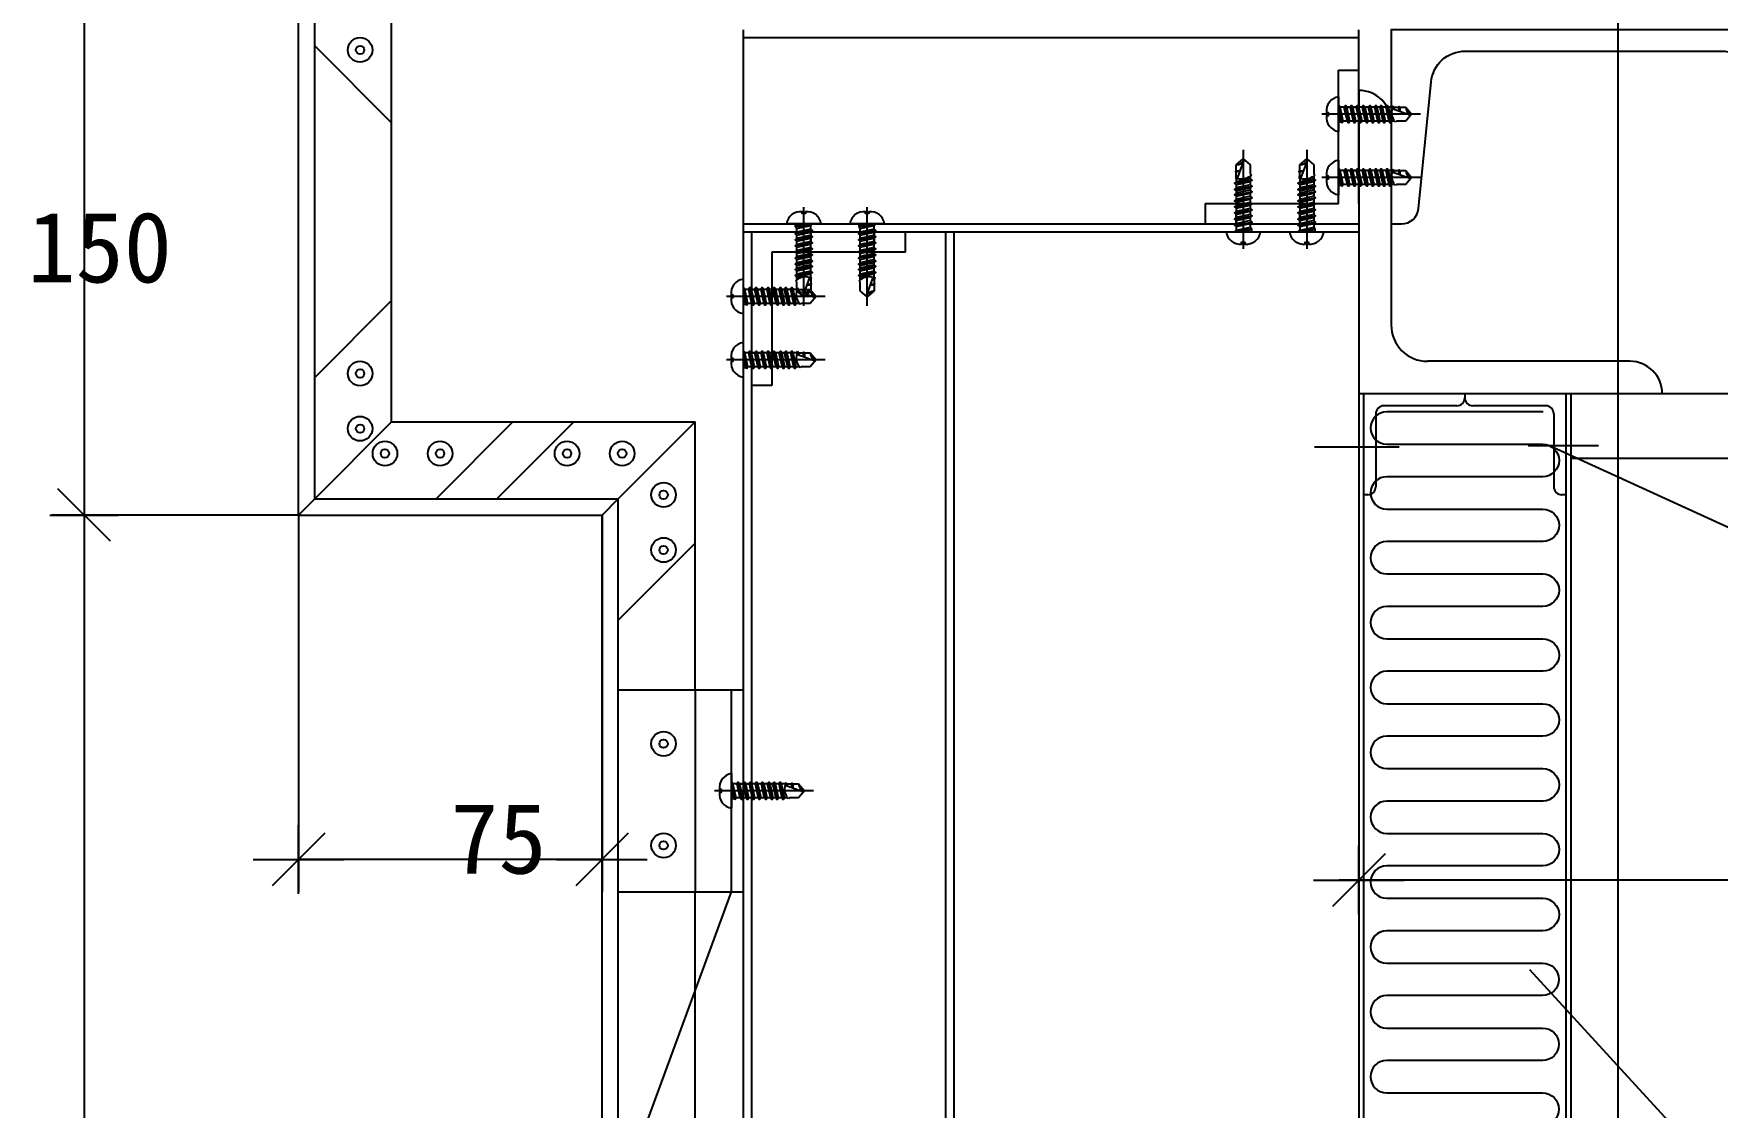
# Model space of a CAD drawing. Header units: metres. Extents: x 851 to 2535, y 436 to 2383.
# Drawn here: x 988.2 to 1404.3, y 1438.4 to 1703.8 of the extents above; entities that cross this region are included whole.
import ezdxf

# ---------------------------------------------------------------- set-up
doc = ezdxf.new("R2010")
doc.units = ezdxf.units.M
for name, color, linetype in [('BZX', 1, 'Continuous'), ('CSX', 3, 'Continuous'), ('DHX', 4, 'Continuous'), ('LINE', 7, 'Continuous'), ('SCREW', 6, 'Continuous'), ('XSX', 6, 'Continuous'), ('XX', 5, 'Continuous'), ('图层4', 4, 'Continuous')]:
    doc.layers.add(name, color=color, linetype=linetype)

# ---------------------------------------------------------------- blocks, each defined once
blk = doc.blocks.new('_ArchTick')
for p, q in [((0, 0.65), (0, -0.65)), ((0.86, 0), (-0.86, 0))]:
    blk.add_line(p, q)
at = {"color": 0, "linetype": 'ByBlock'}
blk.add_lwpolyline([(-0.5, -0.5), (0.5, 0.5)], dxfattribs=at)

msp = doc.modelspace()

# ---------------------------------------------------------------- linework, layer by layer
at = {"layer": 'BZX'}
for p, q in [((1000.66, 1748.49), (1000.66, 1600.82)), ((1057.67, 1588.82), (1076.67, 1607.82)), ((1132.67, 1588.82), (1151.67, 1607.82)), ((1000.66, 1602.81), (1000.66, 1300.82)), ((1325.67, 1601.6), (1304.75, 1601.6)), ((1315.71, 1598.79), (1315.71, 1486.56)), ((1357.56, 1602.02), (1374.96, 1602.02)), ((1653.36, 1468.66), (1362.7, 1602.02)), ((1053.64, 1584.82), (992.66, 1584.82)), ((1053.64, 1584.82), (992.66, 1584.82)), ((1053.67, 1584.79), (1053.67, 1491.64)), ((1128.67, 1584.79), (1128.67, 1491.64)), ((1132.67, 1541.62), (1163.67, 1541.62)), ((1128.67, 1499.64), (1053.67, 1499.64)), ((1600.9, 1494.56), (1310.87, 1494.56)), ((1014.84, 1094.47), (1160.67, 1491.62)), ((1132.67, 1491.62), (1163.67, 1491.62)), ((1397.75, 1429), (1357.94, 1472.38))]:
    msp.add_line(p, q, dxfattribs=at)
for centre in [(1068.88, 1699.82), (1068.88, 1619.81), (1068.88, 1606.17), (1075.03, 1600.02), (1088.66, 1600.02), (1120.03, 1600.02), (1133.66, 1600.02), (1143.88, 1589.81), (1143.88, 1576.17), (1143.88, 1528.26), (1143.88, 1503.13)]:
    msp.add_circle(centre, 3.04, dxfattribs=at)
at = {"layer": 'CSX'}
for p, q in [((1053.67, 1584.82), (1053.67, 1734.82)), ((1057.67, 1588.82), (1057.67, 1730.82)), ((1076.67, 1607.82), (1076.67, 1711.82)), ((1163.67, 1179.82), (1163.67, 1704.82)), ((1315.71, 1702.82), (1163.67, 1702.82)), ((1315.71, 1661.82), (1315.71, 1704.82)), ((1057.67, 1700.82), (1076.67, 1681.82)), ((1310.71, 1661.82), (1310.71, 1694.82)), ((1310.71, 1694.82), (1315.71, 1694.82)), ((1315.71, 1689.82), (1315.71, 1614.82)), ((1323.71, 1681.82), (1323.71, 1631.82)), ((1277.71, 1661.82), (1310.71, 1661.82)), ((1277.71, 1661.82), (1277.71, 1656.82)), ((1163.67, 1656.82), (1315.71, 1656.82)), ((1163.67, 1654.82), (1315.71, 1654.82)), ((1165.67, 1229.82), (1165.67, 1654.82)), ((1203.67, 1649.82), (1203.67, 1654.82)), ((1213.67, 1229.82), (1213.67, 1654.82)), ((1215.67, 1229.82), (1215.67, 1654.82)), ((1170.67, 1649.82), (1170.67, 1616.82)), ((1203.67, 1649.82), (1170.67, 1649.82)), ((1057.67, 1618.82), (1076.67, 1637.82)), ((1382.71, 1622.82), (1332.71, 1622.82)), ((1170.67, 1616.82), (1165.67, 1616.82)), ((1315.71, 1614.82), (1315.71, 1254.82)), ((1505.12, 1614.82), (1315.71, 1614.82)), ((1316.91, 1614.82), (1316.91, 1254.82)), ((1341.91, 1614.82), (1341.91, 1613.82)), ((1341.91, 1614.82), (1341.91, 1613.82)), ((1366.91, 1614.82), (1366.91, 1254.82)), ((1368.11, 1614.82), (1368.11, 1254.82)), ((1339.91, 1611.82), (1321.91, 1611.82)), ((1361.91, 1611.82), (1343.91, 1611.82)), ((1076.67, 1607.82), (1151.67, 1607.82)), ((1087.67, 1588.82), (1106.67, 1607.82)), ((1102.67, 1588.82), (1121.67, 1607.82)), ((1151.67, 1541.62), (1151.67, 1607.82)), ((1319.91, 1609.82), (1319.91, 1591.82)), ((1363.91, 1609.82), (1363.91, 1591.82)), ((1505.12, 1598.82), (1368.11, 1598.82)), ((1317.91, 1589.82), (1316.91, 1589.82)), ((1366.91, 1589.82), (1365.91, 1589.82)), ((1057.67, 1588.82), (1053.67, 1584.82)), ((1057.67, 1588.82), (1053.67, 1584.82)), ((1057.67, 1588.82), (1132.67, 1588.82)), ((1128.67, 1584.82), (1132.67, 1588.82)), ((1128.67, 1584.82), (1132.67, 1588.82)), ((1132.67, 1280.82), (1132.67, 1588.82)), ((1053.67, 1584.82), (1128.67, 1584.82)), ((1128.67, 1284.82), (1128.67, 1584.82)), ((1132.67, 1558.82), (1151.67, 1577.82)), ((1160.67, 1491.62), (1160.67, 1541.62)), ((1151.67, 1261.82), (1151.67, 1491.62))]:
    msp.add_line(p, q, dxfattribs=at)
msp.add_lwpolyline([(1351.86, 1699.52), (1405.39, 1699.52, -0.39), (1413.84, 1691.86), (1416.96, 1660.6, 0.39), (1421.14, 1656.82), (1423.71, 1656.82), (1423.71, 1704.82), (1323.71, 1704.82), (1323.71, 1656.82), (1326.28, 1656.82, 0.39), (1330.46, 1660.6), (1333.58, 1691.86, -0.39), (1342.04, 1699.52), (1351.86, 1699.52)], format="xyb", dxfattribs=at)
for centre in [(1068.88, 1699.82), (1068.88, 1619.81), (1068.88, 1606.17), (1075.03, 1600.02), (1088.66, 1600.02), (1120.03, 1600.02), (1133.66, 1600.02), (1143.88, 1589.81), (1143.88, 1576.17), (1143.88, 1528.26), (1143.88, 1503.13)]:
    msp.add_circle(centre, 1.04, dxfattribs=at)
for centre, radius, start, end in [((1315.71, 1681.82), 8, 0, 90), ((1332.71, 1631.82), 9, 180, 270), ((1382.71, 1614.82), 8, 0, 90), ((1321.91, 1609.82), 2, 90, 180), ((1339.91, 1613.82), 2, 270, 0), ((1343.91, 1613.82), 2, 180, 270), ((1361.91, 1609.82), 2, 0, 90), ((1317.91, 1591.82), 2, 270, 0), ((1365.91, 1591.82), 2, 180, 270)]:
    msp.add_arc(centre, radius, start, end, dxfattribs=at)
at = {"layer": 'DHX'}
msp.add_line((1379.71, 2313.96), (1379.71, 521.1), dxfattribs=at)
at = {"layer": 'LINE'}
for p, q in [((1310.71, 1685.95), (1310.71, 1681.93)), ((1330.99, 1683.94), (1306.55, 1683.94)), ((1287.16, 1675.1), (1287.16, 1650.66)), ((1302.84, 1675.1), (1302.84, 1650.66)), ((1310.71, 1670.27), (1310.71, 1666.26)), ((1330.99, 1668.27), (1306.55, 1668.27)), ((1178.54, 1636.53), (1178.54, 1660.97)), ((1194.22, 1636.53), (1194.22, 1660.97)), ((1180.55, 1656.82), (1176.53, 1656.82)), ((1196.23, 1656.82), (1192.21, 1656.82)), ((1285.15, 1654.82), (1289.17, 1654.82)), ((1300.83, 1654.82), (1304.85, 1654.82)), ((1163.55, 1640.89), (1163.55, 1636.87)), ((1183.84, 1638.88), (1159.4, 1638.88)), ((1183.84, 1623.21), (1159.4, 1623.21)), ((1163.55, 1625.22), (1163.55, 1621.2)), ((1180.95, 1516.62), (1156.51, 1516.62)), ((1160.67, 1518.63), (1160.67, 1514.61))]:
    msp.add_line(p, q, dxfattribs=at)
at = {"layer": 'SCREW'}
for p, q in [((1310.71, 1688.22), (1310.71, 1679.67)), ((1310.79, 1686.05), (1310.71, 1685.95)), ((1311.08, 1685.67), (1310.79, 1686.05)), ((1310.79, 1686.05), (1311.5, 1681.78)), ((1311.89, 1685.67), (1311.08, 1685.67)), ((1311.85, 1682.21), (1311.08, 1685.67)), ((1312.04, 1685.67), (1315.59, 1685.67)), ((1312.39, 1686.1), (1313.15, 1681.78)), ((1313.39, 1685.67), (1312.59, 1685.67)), ((1313.55, 1685.67), (1312.74, 1685.67)), ((1313.9, 1686.1), (1314.66, 1681.78)), ((1314.89, 1685.67), (1314.09, 1685.67)), ((1315.05, 1685.67), (1314.24, 1685.67)), ((1315.4, 1686.1), (1316.16, 1681.78)), ((1316.55, 1685.67), (1315.75, 1685.67)), ((1316.9, 1686.1), (1317.66, 1681.78)), ((1318.05, 1685.67), (1317.25, 1685.67)), ((1318.4, 1686.1), (1319.17, 1681.78)), ((1319.56, 1685.67), (1318.75, 1685.67)), ((1319.91, 1686.1), (1320.67, 1681.78)), ((1320.91, 1685.67), (1320.1, 1685.67)), ((1321.06, 1685.67), (1320.26, 1685.67)), ((1321.23, 1686.1), (1321.99, 1681.78)), ((1322.38, 1685.67), (1321.58, 1685.67)), ((1322.73, 1686.1), (1323.49, 1681.78)), ((1323.88, 1685.67), (1323.08, 1685.67)), ((1324.15, 1685.95), (1323.88, 1685.67)), ((1323.88, 1685.67), (1323.95, 1685.37)), ((1323.95, 1685.37), (1328.55, 1683.69)), ((1324.15, 1685.95), (1324.27, 1685.25)), ((1324.41, 1685.67), (1324.15, 1685.95)), ((1324.41, 1685.67), (1325.49, 1685.67)), ((1324.52, 1685.16), (1324.41, 1685.67)), ((1325.67, 1685.86), (1325.88, 1684.67)), ((1325.84, 1685.67), (1327.31, 1685.67)), ((1327.31, 1685.67), (1328.76, 1683.94)), ((1310.71, 1684.19), (1311.37, 1681.93)), ((1311.37, 1681.93), (1310.71, 1681.93)), ((1311.37, 1681.93), (1311.5, 1681.78)), ((1311.5, 1681.78), (1311.85, 1682.21)), ((1312.65, 1682.21), (1311.85, 1682.21)), ((1312.8, 1682.21), (1312, 1682.21)), ((1314.15, 1682.21), (1313.35, 1682.21)), ((1314.31, 1682.21), (1313.5, 1682.21)), ((1315.66, 1682.21), (1314.85, 1682.21)), ((1315.81, 1682.21), (1315.01, 1682.21)), ((1317.31, 1682.21), (1316.51, 1682.21)), ((1318.82, 1682.21), (1318.01, 1682.21)), ((1320.16, 1682.21), (1319.36, 1682.21)), ((1320.32, 1682.21), (1319.52, 1682.21)), ((1321.67, 1682.21), (1320.86, 1682.21)), ((1323.14, 1682.21), (1322.34, 1682.21)), ((1324.52, 1682.21), (1323.84, 1682.21)), ((1324.78, 1681.93), (1324.52, 1682.21)), ((1325.05, 1682.21), (1324.78, 1681.93)), ((1327.31, 1682.21), (1325.05, 1682.21)), ((1328.76, 1683.94), (1327.31, 1682.21)), ((1285.43, 1671.41), (1287.16, 1672.86)), ((1287.16, 1672.86), (1288.89, 1671.41)), ((1301.11, 1671.41), (1302.84, 1672.86)), ((1302.84, 1672.86), (1304.57, 1671.41)), ((1285.25, 1669.77), (1286.44, 1669.98)), ((1285.43, 1669.95), (1285.43, 1671.41)), ((1285.43, 1668.51), (1285.43, 1669.6)), ((1285.94, 1668.63), (1285.43, 1668.51)), ((1285.74, 1668.06), (1287.41, 1672.65)), ((1288.89, 1671.41), (1288.89, 1669.15)), ((1288.89, 1669.15), (1289.17, 1668.89)), ((1289.17, 1668.89), (1288.89, 1668.63)), ((1288.89, 1668.63), (1288.89, 1667.95)), ((1300.92, 1669.77), (1302.11, 1669.98)), ((1301.11, 1669.95), (1301.11, 1671.41)), ((1301.11, 1668.51), (1301.11, 1669.6)), ((1301.62, 1668.63), (1301.11, 1668.51)), ((1301.41, 1668.06), (1303.08, 1672.65)), ((1304.57, 1671.41), (1304.57, 1669.15)), ((1304.57, 1669.15), (1304.85, 1668.89)), ((1304.85, 1668.89), (1304.57, 1668.63)), ((1304.57, 1668.63), (1304.57, 1667.95)), ((1310.71, 1672.54), (1310.71, 1663.99)), ((1310.79, 1670.38), (1310.71, 1670.27)), ((1311.08, 1669.99), (1310.79, 1670.38)), ((1310.79, 1670.38), (1311.5, 1666.11)), ((1311.89, 1669.99), (1311.08, 1669.99)), ((1311.85, 1666.54), (1311.08, 1669.99)), ((1312.04, 1669.99), (1315.59, 1669.99)), ((1312.39, 1670.43), (1313.15, 1666.11)), ((1313.39, 1669.99), (1312.59, 1669.99)), ((1313.55, 1669.99), (1312.74, 1669.99)), ((1313.9, 1670.43), (1314.66, 1666.11)), ((1314.89, 1669.99), (1314.09, 1669.99)), ((1315.05, 1669.99), (1314.24, 1669.99)), ((1315.4, 1670.43), (1316.16, 1666.11)), ((1316.55, 1669.99), (1315.75, 1669.99)), ((1316.9, 1670.43), (1317.66, 1666.11)), ((1318.05, 1669.99), (1317.25, 1669.99)), ((1318.4, 1670.43), (1319.17, 1666.11)), ((1319.56, 1669.99), (1318.75, 1669.99)), ((1319.91, 1670.43), (1320.67, 1666.11)), ((1320.91, 1669.99), (1320.1, 1669.99)), ((1321.06, 1669.99), (1320.26, 1669.99)), ((1321.23, 1670.43), (1321.99, 1666.11)), ((1322.38, 1669.99), (1321.58, 1669.99)), ((1322.73, 1670.43), (1323.49, 1666.11)), ((1323.88, 1669.99), (1323.08, 1669.99)), ((1324.15, 1670.27), (1323.88, 1669.99)), ((1323.88, 1669.99), (1323.95, 1669.69)), ((1323.95, 1669.69), (1328.55, 1668.02)), ((1324.15, 1670.27), (1324.27, 1669.58)), ((1324.41, 1669.99), (1324.15, 1670.27)), ((1324.41, 1669.99), (1325.49, 1669.99)), ((1324.52, 1669.48), (1324.41, 1669.99)), ((1325.67, 1670.18), (1325.88, 1668.99)), ((1325.84, 1669.99), (1327.31, 1669.99)), ((1327.31, 1669.99), (1328.76, 1668.27)), ((1285, 1666.84), (1289.32, 1667.6)), ((1285, 1665.33), (1289.32, 1666.09)), ((1285, 1664.01), (1289.32, 1664.77)), ((1285.43, 1668.51), (1285.15, 1668.25)), ((1285.15, 1668.25), (1285.85, 1668.37)), ((1285.15, 1668.25), (1285.43, 1667.99)), ((1285.43, 1667.99), (1285.74, 1668.06)), ((1285.43, 1667.99), (1285.43, 1667.18)), ((1285.43, 1666.49), (1285.43, 1665.68)), ((1285.43, 1665.17), (1285.43, 1664.36)), ((1285.43, 1665.01), (1285.43, 1664.21)), ((1288.89, 1667.25), (1288.89, 1666.44)), ((1288.89, 1665.77), (1288.89, 1664.97)), ((1300.68, 1666.84), (1305, 1667.6)), ((1300.68, 1665.33), (1305, 1666.09)), ((1300.68, 1664.01), (1305, 1664.77)), ((1301.11, 1668.51), (1300.83, 1668.25)), ((1300.83, 1668.25), (1301.53, 1668.37)), ((1300.83, 1668.25), (1301.11, 1667.99)), ((1301.11, 1667.99), (1301.41, 1668.06)), ((1301.11, 1667.99), (1301.11, 1667.18)), ((1301.11, 1666.49), (1301.11, 1665.68)), ((1301.11, 1665.17), (1301.11, 1664.36)), ((1301.11, 1665.01), (1301.11, 1664.21)), ((1304.57, 1667.25), (1304.57, 1666.44)), ((1304.57, 1665.77), (1304.57, 1664.97)), ((1310.71, 1668.52), (1311.37, 1666.26)), ((1311.37, 1666.26), (1310.71, 1666.26)), ((1311.37, 1666.26), (1311.5, 1666.11)), ((1311.5, 1666.11), (1311.85, 1666.54)), ((1312.65, 1666.54), (1311.85, 1666.54)), ((1312.8, 1666.54), (1312, 1666.54)), ((1314.15, 1666.54), (1313.35, 1666.54)), ((1314.31, 1666.54), (1313.5, 1666.54)), ((1315.66, 1666.54), (1314.85, 1666.54)), ((1315.81, 1666.54), (1315.01, 1666.54)), ((1317.31, 1666.54), (1316.51, 1666.54)), ((1318.82, 1666.54), (1318.01, 1666.54)), ((1320.16, 1666.54), (1319.36, 1666.54)), ((1320.32, 1666.54), (1319.52, 1666.54)), ((1321.67, 1666.54), (1320.86, 1666.54)), ((1323.14, 1666.54), (1322.34, 1666.54)), ((1324.52, 1666.54), (1323.84, 1666.54)), ((1324.78, 1666.26), (1324.52, 1666.54)), ((1325.05, 1666.54), (1324.78, 1666.26)), ((1327.31, 1666.54), (1325.05, 1666.54)), ((1328.76, 1668.27), (1327.31, 1666.54)), ((1285, 1662.51), (1289.32, 1663.27)), ((1285, 1661.01), (1289.32, 1661.77)), ((1285.43, 1663.66), (1285.43, 1662.86)), ((1285.43, 1662.16), (1285.43, 1661.36)), ((1285.43, 1660.66), (1285.43, 1659.85)), ((1288.89, 1664.42), (1288.89, 1663.62)), ((1288.89, 1664.27), (1288.89, 1663.47)), ((1288.89, 1662.92), (1288.89, 1662.12)), ((1288.89, 1661.42), (1288.89, 1660.61)), ((1300.68, 1662.51), (1305, 1663.27)), ((1300.68, 1661.01), (1305, 1661.77)), ((1301.11, 1663.66), (1301.11, 1662.86)), ((1301.11, 1662.16), (1301.11, 1661.36)), ((1301.11, 1660.66), (1301.11, 1659.85)), ((1304.57, 1664.42), (1304.57, 1663.62)), ((1304.57, 1664.27), (1304.57, 1663.47)), ((1304.57, 1662.92), (1304.57, 1662.12)), ((1304.57, 1661.42), (1304.57, 1660.61)), ((1182.82, 1656.82), (1174.27, 1656.82)), ((1180.65, 1656.73), (1176.38, 1656.03)), ((1176.53, 1656.15), (1176.38, 1656.03)), ((1176.53, 1656.15), (1176.53, 1656.82)), ((1178.79, 1656.82), (1176.53, 1656.15)), ((1176.82, 1655.68), (1180.27, 1656.44)), ((1180.27, 1656.44), (1180.65, 1656.73)), ((1180.27, 1655.64), (1180.27, 1656.44)), ((1180.65, 1656.73), (1180.55, 1656.82)), ((1198.49, 1656.82), (1189.94, 1656.82)), ((1196.33, 1656.73), (1192.06, 1656.03)), ((1192.21, 1656.15), (1192.06, 1656.03)), ((1192.21, 1656.15), (1192.21, 1656.82)), ((1194.47, 1656.82), (1192.21, 1656.15)), ((1192.49, 1655.68), (1195.95, 1656.44)), ((1195.95, 1656.44), (1196.33, 1656.73)), ((1195.95, 1655.64), (1195.95, 1656.44)), ((1196.33, 1656.73), (1196.23, 1656.82)), ((1285, 1659.5), (1289.32, 1660.26)), ((1285, 1658), (1289.32, 1658.76)), ((1285, 1656.5), (1289.32, 1657.26)), ((1285.43, 1656.15), (1285.43, 1659.7)), ((1285.43, 1659.15), (1285.43, 1658.35)), ((1285.43, 1659), (1285.43, 1658.19)), ((1285.43, 1657.65), (1285.43, 1656.85)), ((1285.43, 1657.5), (1285.43, 1656.69)), ((1288.89, 1659.92), (1288.89, 1659.11)), ((1288.89, 1659.76), (1288.89, 1658.96)), ((1288.89, 1658.41), (1288.89, 1657.61)), ((1288.89, 1658.26), (1288.89, 1657.45)), ((1288.89, 1656.91), (1288.89, 1656.11)), ((1288.89, 1656.75), (1288.89, 1655.95)), ((1300.68, 1659.5), (1305, 1660.26)), ((1300.68, 1658), (1305, 1658.76)), ((1300.68, 1656.5), (1305, 1657.26)), ((1301.11, 1656.15), (1301.11, 1659.7)), ((1301.11, 1659.15), (1301.11, 1658.35)), ((1301.11, 1659), (1301.11, 1658.19)), ((1301.11, 1657.65), (1301.11, 1656.85)), ((1301.11, 1657.5), (1301.11, 1656.69)), ((1304.57, 1659.92), (1304.57, 1659.11)), ((1304.57, 1659.76), (1304.57, 1658.96)), ((1304.57, 1658.41), (1304.57, 1657.61)), ((1304.57, 1658.26), (1304.57, 1657.45)), ((1304.57, 1656.91), (1304.57, 1656.11)), ((1304.57, 1656.75), (1304.57, 1655.95)), ((1176.38, 1656.03), (1176.82, 1655.68)), ((1180.7, 1655.13), (1176.38, 1654.37)), ((1180.7, 1653.63), (1176.38, 1652.87)), ((1180.7, 1652.13), (1176.38, 1651.37)), ((1176.82, 1654.88), (1176.82, 1655.68)), ((1176.82, 1654.72), (1176.82, 1655.52)), ((1176.82, 1653.37), (1176.82, 1654.18)), ((1176.82, 1653.22), (1176.82, 1654.02)), ((1176.82, 1651.87), (1176.82, 1652.67)), ((1176.82, 1651.71), (1176.82, 1652.52)), ((1180.27, 1655.48), (1180.27, 1651.93)), ((1180.27, 1654.13), (1180.27, 1654.94)), ((1180.27, 1653.98), (1180.27, 1654.78)), ((1180.27, 1652.63), (1180.27, 1653.44)), ((1180.27, 1652.48), (1180.27, 1653.28)), ((1192.06, 1656.03), (1192.49, 1655.68)), ((1196.38, 1655.13), (1192.06, 1654.37)), ((1196.38, 1653.63), (1192.06, 1652.87)), ((1196.38, 1652.13), (1192.06, 1651.37)), ((1192.49, 1654.88), (1192.49, 1655.68)), ((1192.49, 1654.72), (1192.49, 1655.52)), ((1192.49, 1653.37), (1192.49, 1654.18)), ((1192.49, 1653.22), (1192.49, 1654.02)), ((1192.49, 1651.87), (1192.49, 1652.67)), ((1192.49, 1651.71), (1192.49, 1652.52)), ((1195.95, 1655.48), (1195.95, 1651.93)), ((1195.95, 1654.13), (1195.95, 1654.94)), ((1195.95, 1653.98), (1195.95, 1654.78)), ((1195.95, 1652.63), (1195.95, 1653.44)), ((1195.95, 1652.48), (1195.95, 1653.28)), ((1282.89, 1654.82), (1291.44, 1654.82)), ((1285.05, 1654.9), (1289.32, 1655.6)), ((1285.43, 1655.19), (1285.05, 1654.9)), ((1285.05, 1654.9), (1285.15, 1654.82)), ((1285.43, 1655.99), (1285.43, 1655.19)), ((1288.89, 1655.95), (1285.43, 1655.19)), ((1286.91, 1654.82), (1289.17, 1655.48)), ((1289.32, 1655.6), (1288.89, 1655.95)), ((1289.17, 1655.48), (1289.32, 1655.6)), ((1289.17, 1655.48), (1289.17, 1654.82)), ((1298.56, 1654.82), (1307.11, 1654.82)), ((1300.73, 1654.9), (1305, 1655.6)), ((1301.11, 1655.19), (1300.73, 1654.9)), ((1300.73, 1654.9), (1300.83, 1654.82)), ((1301.11, 1655.99), (1301.11, 1655.19)), ((1304.57, 1655.95), (1301.11, 1655.19)), ((1302.59, 1654.82), (1304.85, 1655.48)), ((1305, 1655.6), (1304.57, 1655.95)), ((1304.85, 1655.48), (1305, 1655.6)), ((1304.85, 1655.48), (1304.85, 1654.82)), ((1180.7, 1650.62), (1176.38, 1649.86)), ((1180.7, 1649.12), (1176.38, 1648.36)), ((1176.82, 1650.21), (1176.82, 1651.02)), ((1176.82, 1648.71), (1176.82, 1649.51)), ((1176.82, 1647.36), (1176.82, 1648.16)), ((1176.82, 1647.21), (1176.82, 1648.01)), ((1180.27, 1650.97), (1180.27, 1651.78)), ((1180.27, 1649.47), (1180.27, 1650.27)), ((1180.27, 1647.97), (1180.27, 1648.77)), ((1196.38, 1650.62), (1192.06, 1649.86)), ((1196.38, 1649.12), (1192.06, 1648.36)), ((1192.49, 1650.21), (1192.49, 1651.02)), ((1192.49, 1648.71), (1192.49, 1649.51)), ((1192.49, 1647.36), (1192.49, 1648.16)), ((1192.49, 1647.21), (1192.49, 1648.01)), ((1195.95, 1650.97), (1195.95, 1651.78)), ((1195.95, 1649.47), (1195.95, 1650.27)), ((1195.95, 1647.97), (1195.95, 1648.77)), ((1180.7, 1647.62), (1176.38, 1646.86)), ((1180.7, 1646.3), (1176.38, 1645.54)), ((1180.7, 1644.79), (1176.38, 1644.03)), ((1176.82, 1645.86), (1176.82, 1646.66)), ((1176.82, 1644.38), (1176.82, 1645.19)), ((1176.82, 1643), (1176.82, 1643.68)), ((1180.27, 1643.64), (1179.97, 1643.57)), ((1180.27, 1646.62), (1180.27, 1647.42)), ((1180.27, 1646.46), (1180.27, 1647.27)), ((1180.27, 1645.14), (1180.27, 1645.95)), ((1180.27, 1643.64), (1180.27, 1644.45)), ((1180.55, 1643.38), (1180.27, 1643.64)), ((1196.38, 1647.62), (1192.06, 1646.86)), ((1196.38, 1646.3), (1192.06, 1645.54)), ((1196.38, 1644.79), (1192.06, 1644.03)), ((1192.49, 1645.86), (1192.49, 1646.66)), ((1192.49, 1644.38), (1192.49, 1645.19)), ((1192.49, 1643), (1192.49, 1643.68)), ((1195.95, 1643.64), (1195.64, 1643.57)), ((1195.95, 1646.62), (1195.95, 1647.42)), ((1195.95, 1646.46), (1195.95, 1647.27)), ((1195.95, 1645.14), (1195.95, 1645.95)), ((1195.95, 1643.64), (1195.95, 1644.45)), ((1196.23, 1643.38), (1195.95, 1643.64)), ((1163.55, 1643.16), (1163.55, 1634.61)), ((1163.64, 1640.99), (1163.55, 1640.89)), ((1163.93, 1640.61), (1163.64, 1640.99)), ((1163.64, 1640.99), (1164.34, 1636.72)), ((1164.73, 1640.61), (1163.93, 1640.61)), ((1164.69, 1637.15), (1163.93, 1640.61)), ((1164.89, 1640.61), (1168.44, 1640.61)), ((1165.23, 1641.04), (1166, 1636.72)), ((1166.23, 1640.61), (1165.43, 1640.61)), ((1166.39, 1640.61), (1165.58, 1640.61)), ((1166.74, 1641.04), (1167.5, 1636.72)), ((1167.74, 1640.61), (1166.93, 1640.61)), ((1167.89, 1640.61), (1167.09, 1640.61)), ((1168.24, 1641.04), (1169, 1636.72)), ((1169.39, 1640.61), (1168.59, 1640.61)), ((1169.74, 1641.04), (1170.51, 1636.72)), ((1170.9, 1640.61), (1170.09, 1640.61)), ((1171.25, 1641.04), (1172.01, 1636.72)), ((1172.4, 1640.61), (1171.6, 1640.61)), ((1172.75, 1641.04), (1173.51, 1636.72)), ((1173.75, 1640.61), (1172.94, 1640.61)), ((1173.9, 1640.61), (1173.1, 1640.61)), ((1174.07, 1641.04), (1174.83, 1636.72)), ((1175.22, 1640.61), (1174.42, 1640.61)), ((1175.57, 1641.04), (1176.34, 1636.72)), ((1176.73, 1640.61), (1175.92, 1640.61)), ((1176.54, 1642.74), (1176.82, 1643)), ((1176.82, 1642.48), (1176.54, 1642.74)), ((1176.99, 1640.89), (1176.73, 1640.61)), ((1176.73, 1640.61), (1176.79, 1640.31)), ((1176.79, 1640.31), (1181.39, 1638.63)), ((1176.82, 1640.22), (1176.82, 1642.48)), ((1178.54, 1638.77), (1176.82, 1640.22)), ((1176.99, 1640.89), (1177.11, 1640.19)), ((1177.25, 1640.61), (1176.99, 1640.89)), ((1177.25, 1640.61), (1178.33, 1640.61)), ((1177.36, 1640.1), (1177.25, 1640.61)), ((1179.97, 1643.57), (1178.3, 1638.98)), ((1178.51, 1640.8), (1178.72, 1639.61)), ((1180.27, 1640.22), (1178.54, 1638.77)), ((1178.68, 1640.61), (1180.15, 1640.61)), ((1180.46, 1641.86), (1179.27, 1641.65)), ((1179.76, 1643), (1180.27, 1643.12)), ((1180.55, 1643.38), (1179.85, 1643.26)), ((1180.15, 1640.61), (1181.6, 1638.88)), ((1180.27, 1643.12), (1180.55, 1643.38)), ((1180.27, 1643.12), (1180.27, 1642.03)), ((1180.27, 1641.68), (1180.27, 1640.22)), ((1192.21, 1642.74), (1192.49, 1643)), ((1192.49, 1642.48), (1192.21, 1642.74)), ((1192.49, 1640.22), (1192.49, 1642.48)), ((1194.22, 1638.77), (1192.49, 1640.22)), ((1195.64, 1643.57), (1193.97, 1638.98)), ((1195.95, 1640.22), (1194.22, 1638.77)), ((1196.13, 1641.86), (1194.94, 1641.65)), ((1195.44, 1643), (1195.95, 1643.12)), ((1196.23, 1643.38), (1195.53, 1643.26)), ((1195.95, 1643.12), (1196.23, 1643.38)), ((1195.95, 1643.12), (1195.95, 1642.03)), ((1195.95, 1641.68), (1195.95, 1640.22)), ((1163.55, 1639.13), (1164.22, 1636.87)), ((1164.22, 1636.87), (1163.55, 1636.87)), ((1164.22, 1636.87), (1164.34, 1636.72)), ((1164.34, 1636.72), (1164.69, 1637.15)), ((1165.49, 1637.15), (1164.69, 1637.15)), ((1165.65, 1637.15), (1164.84, 1637.15)), ((1167, 1637.15), (1166.19, 1637.15)), ((1167.15, 1637.15), (1166.35, 1637.15)), ((1168.5, 1637.15), (1167.69, 1637.15)), ((1168.65, 1637.15), (1167.85, 1637.15)), ((1170.16, 1637.15), (1169.35, 1637.15)), ((1171.66, 1637.15), (1170.86, 1637.15)), ((1173.01, 1637.15), (1172.2, 1637.15)), ((1173.16, 1637.15), (1172.36, 1637.15)), ((1174.51, 1637.15), (1173.71, 1637.15)), ((1175.99, 1637.15), (1175.18, 1637.15)), ((1177.36, 1637.15), (1176.68, 1637.15)), ((1177.63, 1636.87), (1177.36, 1637.15)), ((1177.89, 1637.15), (1177.63, 1636.87)), ((1180.15, 1637.15), (1177.89, 1637.15)), ((1181.6, 1638.88), (1180.15, 1637.15)), ((1163.55, 1627.48), (1163.55, 1618.93)), ((1163.64, 1625.32), (1163.55, 1625.22)), ((1163.55, 1623.46), (1164.22, 1621.2)), ((1163.93, 1624.93), (1163.64, 1625.32)), ((1163.64, 1625.32), (1164.34, 1621.05)), ((1164.73, 1624.93), (1163.93, 1624.93)), ((1164.69, 1621.48), (1163.93, 1624.93)), ((1164.89, 1624.93), (1168.44, 1624.93)), ((1165.23, 1625.37), (1166, 1621.05)), ((1166.23, 1624.93), (1165.43, 1624.93)), ((1166.39, 1624.93), (1165.58, 1624.93)), ((1166.74, 1625.37), (1167.5, 1621.05)), ((1167.74, 1624.93), (1166.93, 1624.93)), ((1167.89, 1624.93), (1167.09, 1624.93)), ((1168.24, 1625.37), (1169, 1621.05)), ((1169.39, 1624.93), (1168.59, 1624.93)), ((1169.74, 1625.37), (1170.51, 1621.05)), ((1170.9, 1624.93), (1170.09, 1624.93)), ((1171.25, 1625.37), (1172.01, 1621.05)), ((1172.4, 1624.93), (1171.6, 1624.93)), ((1172.75, 1625.37), (1173.51, 1621.05)), ((1173.75, 1624.93), (1172.94, 1624.93)), ((1173.9, 1624.93), (1173.1, 1624.93)), ((1174.07, 1625.37), (1174.83, 1621.05)), ((1175.22, 1624.93), (1174.42, 1624.93)), ((1175.57, 1625.37), (1176.34, 1621.05)), ((1176.73, 1624.93), (1175.92, 1624.93)), ((1176.99, 1625.21), (1176.73, 1624.93)), ((1176.73, 1624.93), (1176.79, 1624.63)), ((1176.79, 1624.63), (1181.39, 1622.96)), ((1176.99, 1625.21), (1177.11, 1624.52)), ((1177.25, 1624.93), (1176.99, 1625.21)), ((1177.25, 1624.93), (1178.33, 1624.93)), ((1177.36, 1624.42), (1177.25, 1624.93)), ((1178.51, 1625.12), (1178.72, 1623.93)), ((1178.68, 1624.93), (1180.15, 1624.93)), ((1180.15, 1624.93), (1181.6, 1623.21)), ((1181.6, 1623.21), (1180.15, 1621.48)), ((1164.22, 1621.2), (1163.55, 1621.2)), ((1164.22, 1621.2), (1164.34, 1621.05)), ((1164.34, 1621.05), (1164.69, 1621.48)), ((1165.49, 1621.48), (1164.69, 1621.48)), ((1165.65, 1621.48), (1164.84, 1621.48)), ((1167, 1621.48), (1166.19, 1621.48)), ((1167.15, 1621.48), (1166.35, 1621.48)), ((1168.5, 1621.48), (1167.69, 1621.48)), ((1168.65, 1621.48), (1167.85, 1621.48)), ((1170.16, 1621.48), (1169.35, 1621.48)), ((1171.66, 1621.48), (1170.86, 1621.48)), ((1173.01, 1621.48), (1172.2, 1621.48)), ((1173.16, 1621.48), (1172.36, 1621.48)), ((1174.51, 1621.48), (1173.71, 1621.48)), ((1175.99, 1621.48), (1175.18, 1621.48)), ((1177.36, 1621.48), (1176.68, 1621.48)), ((1177.63, 1621.2), (1177.36, 1621.48)), ((1177.89, 1621.48), (1177.63, 1621.2)), ((1180.15, 1621.48), (1177.89, 1621.48)), ((1160.67, 1520.89), (1160.67, 1512.34)), ((1160.75, 1518.73), (1160.67, 1518.63)), ((1160.67, 1516.87), (1161.33, 1514.61)), ((1161.04, 1518.35), (1160.75, 1518.73)), ((1160.75, 1518.73), (1161.46, 1514.46)), ((1161.85, 1518.35), (1161.04, 1518.35)), ((1161.81, 1514.89), (1161.04, 1518.35)), ((1161.46, 1514.46), (1161.81, 1514.89)), ((1162.61, 1514.89), (1161.81, 1514.89)), ((1162.76, 1514.89), (1161.96, 1514.89)), ((1162, 1518.35), (1165.55, 1518.35)), ((1162.35, 1518.78), (1163.11, 1514.46)), ((1163.35, 1518.35), (1162.55, 1518.35)), ((1163.51, 1518.35), (1162.7, 1518.35)), ((1164.11, 1514.89), (1163.31, 1514.89)), ((1164.27, 1514.89), (1163.46, 1514.89)), ((1163.86, 1518.78), (1164.62, 1514.46)), ((1164.85, 1518.35), (1164.05, 1518.35)), ((1165.01, 1518.35), (1164.2, 1518.35)), ((1165.62, 1514.89), (1164.81, 1514.89)), ((1165.77, 1514.89), (1164.97, 1514.89)), ((1165.36, 1518.78), (1166.12, 1514.46)), ((1166.51, 1518.35), (1165.71, 1518.35)), ((1167.27, 1514.89), (1166.47, 1514.89)), ((1166.86, 1518.78), (1167.62, 1514.46)), ((1168.01, 1518.35), (1167.21, 1518.35)), ((1168.78, 1514.89), (1167.97, 1514.89)), ((1168.36, 1518.78), (1169.13, 1514.46)), ((1169.52, 1518.35), (1168.71, 1518.35)), ((1170.12, 1514.89), (1169.32, 1514.89)), ((1170.28, 1514.89), (1169.48, 1514.89)), ((1169.87, 1518.78), (1170.63, 1514.46)), ((1170.87, 1518.35), (1170.06, 1518.35)), ((1171.02, 1518.35), (1170.22, 1518.35)), ((1171.63, 1514.89), (1170.82, 1514.89)), ((1171.19, 1518.78), (1171.95, 1514.46)), ((1172.34, 1518.35), (1171.54, 1518.35)), ((1173.1, 1514.89), (1172.3, 1514.89)), ((1172.69, 1518.78), (1173.45, 1514.46)), ((1173.84, 1518.35), (1173.04, 1518.35)), ((1174.48, 1514.89), (1173.8, 1514.89)), ((1174.11, 1518.63), (1173.84, 1518.35)), ((1173.84, 1518.35), (1173.91, 1518.04)), ((1173.91, 1518.04), (1178.51, 1516.37)), ((1174.11, 1518.63), (1174.23, 1517.93)), ((1174.37, 1518.35), (1174.11, 1518.63)), ((1174.37, 1518.35), (1175.45, 1518.35)), ((1174.48, 1517.84), (1174.37, 1518.35)), ((1174.74, 1514.61), (1174.48, 1514.89)), ((1175.01, 1514.89), (1174.74, 1514.61)), ((1177.27, 1514.89), (1175.01, 1514.89)), ((1175.63, 1518.53), (1175.84, 1517.34)), ((1175.8, 1518.35), (1177.27, 1518.35)), ((1177.27, 1518.35), (1178.72, 1516.62)), ((1178.72, 1516.62), (1177.27, 1514.89)), ((1161.33, 1514.61), (1160.67, 1514.61)), ((1161.33, 1514.61), (1161.46, 1514.46))]:
    msp.add_line(p, q, dxfattribs=at)
for points in [[(1310.71, 1688.22, 0.4), (1307.71, 1684.35), (1308.15, 1684.35), (1308.15, 1683.54), (1307.71, 1683.54, 0.4), (1310.71, 1679.67)], [(1310.71, 1672.54, 0.4), (1307.71, 1668.67), (1308.15, 1668.67), (1308.15, 1667.86), (1307.71, 1667.86, 0.4), (1310.71, 1663.99)], [(1182.82, 1656.82, 0.4), (1178.95, 1659.81), (1178.95, 1659.37), (1178.14, 1659.37), (1178.14, 1659.81, 0.4), (1174.27, 1656.82)], [(1198.49, 1656.82, 0.4), (1194.62, 1659.81), (1194.62, 1659.37), (1193.81, 1659.37), (1193.81, 1659.81, 0.4), (1189.94, 1656.82)], [(1282.89, 1654.82, 0.4), (1286.76, 1651.82), (1286.76, 1652.26), (1287.57, 1652.26), (1287.57, 1651.82, 0.4), (1291.44, 1654.82)], [(1298.56, 1654.82, 0.4), (1302.43, 1651.82), (1302.43, 1652.26), (1303.24, 1652.26), (1303.24, 1651.82, 0.4), (1307.11, 1654.82)], [(1163.55, 1643.16, 0.4), (1160.56, 1639.29), (1160.99, 1639.29), (1160.99, 1638.48), (1160.56, 1638.48, 0.4), (1163.55, 1634.61)], [(1163.55, 1627.48, 0.4), (1160.56, 1623.61), (1160.99, 1623.61), (1160.99, 1622.8), (1160.56, 1622.8, 0.4), (1163.55, 1618.93)], [(1160.67, 1520.89, 0.4), (1157.67, 1517.02), (1158.11, 1517.02), (1158.11, 1516.21), (1157.67, 1516.21, 0.4), (1160.67, 1512.34)]]:
    msp.add_lwpolyline(points, format="xyb", dxfattribs=at)
for points in [[(1312.8, 1682.21), (1313.15, 1681.78), (1313.5, 1682.21), (1312.74, 1685.67), (1312.39, 1686.1), (1312.04, 1685.67)], [(1314.31, 1682.21), (1314.66, 1681.78), (1315.01, 1682.21), (1314.24, 1685.67), (1313.9, 1686.1), (1313.55, 1685.67)], [(1315.81, 1682.21), (1316.16, 1681.78), (1316.51, 1682.21), (1315.75, 1685.67), (1315.4, 1686.1), (1315.05, 1685.67)], [(1317.31, 1682.21), (1317.66, 1681.78), (1318.01, 1682.21), (1317.25, 1685.67), (1316.9, 1686.1), (1316.55, 1685.67)], [(1318.82, 1682.21), (1319.17, 1681.78), (1319.52, 1682.21), (1318.75, 1685.67), (1318.4, 1686.1), (1318.05, 1685.67)], [(1320.32, 1682.21), (1320.67, 1681.78), (1321.02, 1682.21), (1320.26, 1685.67), (1319.91, 1686.1), (1319.56, 1685.67)], [(1321.64, 1682.21), (1321.99, 1681.78), (1322.34, 1682.21), (1321.58, 1685.67), (1321.23, 1686.1), (1320.88, 1685.67)], [(1323.14, 1682.21), (1323.49, 1681.78), (1323.84, 1682.21), (1323.08, 1685.67), (1322.73, 1686.1), (1322.38, 1685.67)], [(1325.84, 1685.67), (1325.88, 1684.67), (1325.49, 1685.67), (1325.67, 1685.86)], [(1285.43, 1669.95), (1286.44, 1669.98), (1285.43, 1669.6), (1285.25, 1669.77)], [(1301.11, 1669.95), (1302.11, 1669.98), (1301.11, 1669.6), (1300.92, 1669.77)], [(1312.8, 1666.54), (1313.15, 1666.11), (1313.5, 1666.54), (1312.74, 1669.99), (1312.39, 1670.43), (1312.04, 1669.99)], [(1314.31, 1666.54), (1314.66, 1666.11), (1315.01, 1666.54), (1314.24, 1669.99), (1313.9, 1670.43), (1313.55, 1669.99)], [(1315.81, 1666.54), (1316.16, 1666.11), (1316.51, 1666.54), (1315.75, 1669.99), (1315.4, 1670.43), (1315.05, 1669.99)], [(1317.31, 1666.54), (1317.66, 1666.11), (1318.01, 1666.54), (1317.25, 1669.99), (1316.9, 1670.43), (1316.55, 1669.99)], [(1318.82, 1666.54), (1319.17, 1666.11), (1319.52, 1666.54), (1318.75, 1669.99), (1318.4, 1670.43), (1318.05, 1669.99)], [(1320.32, 1666.54), (1320.67, 1666.11), (1321.02, 1666.54), (1320.26, 1669.99), (1319.91, 1670.43), (1319.56, 1669.99)], [(1321.64, 1666.54), (1321.99, 1666.11), (1322.34, 1666.54), (1321.58, 1669.99), (1321.23, 1670.43), (1320.88, 1669.99)], [(1323.14, 1666.54), (1323.49, 1666.11), (1323.84, 1666.54), (1323.08, 1669.99), (1322.73, 1670.43), (1322.38, 1669.99)], [(1325.84, 1669.99), (1325.88, 1668.99), (1325.49, 1669.99), (1325.67, 1670.18)], [(1288.89, 1667.25), (1289.32, 1667.6), (1288.89, 1667.95), (1285.43, 1667.18), (1285, 1666.84), (1285.43, 1666.49)], [(1288.89, 1665.74), (1289.32, 1666.09), (1288.89, 1666.44), (1285.43, 1665.68), (1285, 1665.33), (1285.43, 1664.98)], [(1288.89, 1664.42), (1289.32, 1664.77), (1288.89, 1665.12), (1285.43, 1664.36), (1285, 1664.01), (1285.43, 1663.66)], [(1304.57, 1667.25), (1305, 1667.6), (1304.57, 1667.95), (1301.11, 1667.18), (1300.68, 1666.84), (1301.11, 1666.49)], [(1304.57, 1665.74), (1305, 1666.09), (1304.57, 1666.44), (1301.11, 1665.68), (1300.68, 1665.33), (1301.11, 1664.98)], [(1304.57, 1664.42), (1305, 1664.77), (1304.57, 1665.12), (1301.11, 1664.36), (1300.68, 1664.01), (1301.11, 1663.66)], [(1288.89, 1662.92), (1289.32, 1663.27), (1288.89, 1663.62), (1285.43, 1662.86), (1285, 1662.51), (1285.43, 1662.16)], [(1288.89, 1661.42), (1289.32, 1661.77), (1288.89, 1662.12), (1285.43, 1661.36), (1285, 1661.01), (1285.43, 1660.66)], [(1288.89, 1659.92), (1289.32, 1660.26), (1288.89, 1660.61), (1285.43, 1659.85), (1285, 1659.5), (1285.43, 1659.15)], [(1304.57, 1662.92), (1305, 1663.27), (1304.57, 1663.62), (1301.11, 1662.86), (1300.68, 1662.51), (1301.11, 1662.16)], [(1304.57, 1661.42), (1305, 1661.77), (1304.57, 1662.12), (1301.11, 1661.36), (1300.68, 1661.01), (1301.11, 1660.66)], [(1304.57, 1659.92), (1305, 1660.26), (1304.57, 1660.61), (1301.11, 1659.85), (1300.68, 1659.5), (1301.11, 1659.15)], [(1288.89, 1658.41), (1289.32, 1658.76), (1288.89, 1659.11), (1285.43, 1658.35), (1285, 1658), (1285.43, 1657.65)], [(1288.89, 1656.91), (1289.32, 1657.26), (1288.89, 1657.61), (1285.43, 1656.85), (1285, 1656.5), (1285.43, 1656.15)], [(1304.57, 1658.41), (1305, 1658.76), (1304.57, 1659.11), (1301.11, 1658.35), (1300.68, 1658), (1301.11, 1657.65)], [(1304.57, 1656.91), (1305, 1657.26), (1304.57, 1657.61), (1301.11, 1656.85), (1300.68, 1656.5), (1301.11, 1656.15)], [(1176.82, 1654.72), (1176.38, 1654.37), (1176.82, 1654.02), (1180.27, 1654.78), (1180.7, 1655.13), (1180.27, 1655.48)], [(1176.82, 1653.22), (1176.38, 1652.87), (1176.82, 1652.52), (1180.27, 1653.28), (1180.7, 1653.63), (1180.27, 1653.98)], [(1176.82, 1651.71), (1176.38, 1651.37), (1176.82, 1651.02), (1180.27, 1651.78), (1180.7, 1652.13), (1180.27, 1652.48)], [(1192.49, 1654.72), (1192.06, 1654.37), (1192.49, 1654.02), (1195.95, 1654.78), (1196.38, 1655.13), (1195.95, 1655.48)], [(1192.49, 1653.22), (1192.06, 1652.87), (1192.49, 1652.52), (1195.95, 1653.28), (1196.38, 1653.63), (1195.95, 1653.98)], [(1192.49, 1651.71), (1192.06, 1651.37), (1192.49, 1651.02), (1195.95, 1651.78), (1196.38, 1652.13), (1195.95, 1652.48)], [(1176.82, 1650.21), (1176.38, 1649.86), (1176.82, 1649.51), (1180.27, 1650.27), (1180.7, 1650.62), (1180.27, 1650.97)], [(1176.82, 1648.71), (1176.38, 1648.36), (1176.82, 1648.01), (1180.27, 1648.77), (1180.7, 1649.12), (1180.27, 1649.47)], [(1176.82, 1647.21), (1176.38, 1646.86), (1176.82, 1646.51), (1180.27, 1647.27), (1180.7, 1647.62), (1180.27, 1647.97)], [(1192.49, 1650.21), (1192.06, 1649.86), (1192.49, 1649.51), (1195.95, 1650.27), (1196.38, 1650.62), (1195.95, 1650.97)], [(1192.49, 1648.71), (1192.06, 1648.36), (1192.49, 1648.01), (1195.95, 1648.77), (1196.38, 1649.12), (1195.95, 1649.47)], [(1192.49, 1647.21), (1192.06, 1646.86), (1192.49, 1646.51), (1195.95, 1647.27), (1196.38, 1647.62), (1195.95, 1647.97)], [(1176.82, 1645.89), (1176.38, 1645.54), (1176.82, 1645.19), (1180.27, 1645.95), (1180.7, 1646.3), (1180.27, 1646.65)], [(1176.82, 1644.38), (1176.38, 1644.03), (1176.82, 1643.68), (1180.27, 1644.45), (1180.7, 1644.79), (1180.27, 1645.14)], [(1192.49, 1645.89), (1192.06, 1645.54), (1192.49, 1645.19), (1195.95, 1645.95), (1196.38, 1646.3), (1195.95, 1646.65)], [(1192.49, 1644.38), (1192.06, 1644.03), (1192.49, 1643.68), (1195.95, 1644.45), (1196.38, 1644.79), (1195.95, 1645.14)], [(1165.65, 1637.15), (1166, 1636.72), (1166.35, 1637.15), (1165.58, 1640.61), (1165.23, 1641.04), (1164.89, 1640.61)], [(1167.15, 1637.15), (1167.5, 1636.72), (1167.85, 1637.15), (1167.09, 1640.61), (1166.74, 1641.04), (1166.39, 1640.61)], [(1168.65, 1637.15), (1169, 1636.72), (1169.35, 1637.15), (1168.59, 1640.61), (1168.24, 1641.04), (1167.89, 1640.61)], [(1170.16, 1637.15), (1170.51, 1636.72), (1170.86, 1637.15), (1170.09, 1640.61), (1169.74, 1641.04), (1169.39, 1640.61)], [(1171.66, 1637.15), (1172.01, 1636.72), (1172.36, 1637.15), (1171.6, 1640.61), (1171.25, 1641.04), (1170.9, 1640.61)], [(1173.16, 1637.15), (1173.51, 1636.72), (1173.86, 1637.15), (1173.1, 1640.61), (1172.75, 1641.04), (1172.4, 1640.61)], [(1174.48, 1637.15), (1174.83, 1636.72), (1175.18, 1637.15), (1174.42, 1640.61), (1174.07, 1641.04), (1173.72, 1640.61)], [(1175.99, 1637.15), (1176.34, 1636.72), (1176.68, 1637.15), (1175.92, 1640.61), (1175.57, 1641.04), (1175.22, 1640.61)], [(1178.68, 1640.61), (1178.72, 1639.61), (1178.33, 1640.61), (1178.51, 1640.8)], [(1180.27, 1641.68), (1179.27, 1641.65), (1180.27, 1642.03), (1180.46, 1641.86)], [(1195.95, 1641.68), (1194.94, 1641.65), (1195.95, 1642.03), (1196.13, 1641.86)], [(1165.65, 1621.48), (1166, 1621.05), (1166.35, 1621.48), (1165.58, 1624.93), (1165.23, 1625.37), (1164.89, 1624.93)], [(1167.15, 1621.48), (1167.5, 1621.05), (1167.85, 1621.48), (1167.09, 1624.93), (1166.74, 1625.37), (1166.39, 1624.93)], [(1168.65, 1621.48), (1169, 1621.05), (1169.35, 1621.48), (1168.59, 1624.93), (1168.24, 1625.37), (1167.89, 1624.93)], [(1170.16, 1621.48), (1170.51, 1621.05), (1170.86, 1621.48), (1170.09, 1624.93), (1169.74, 1625.37), (1169.39, 1624.93)], [(1171.66, 1621.48), (1172.01, 1621.05), (1172.36, 1621.48), (1171.6, 1624.93), (1171.25, 1625.37), (1170.9, 1624.93)], [(1173.16, 1621.48), (1173.51, 1621.05), (1173.86, 1621.48), (1173.1, 1624.93), (1172.75, 1625.37), (1172.4, 1624.93)], [(1174.48, 1621.48), (1174.83, 1621.05), (1175.18, 1621.48), (1174.42, 1624.93), (1174.07, 1625.37), (1173.72, 1624.93)], [(1175.99, 1621.48), (1176.34, 1621.05), (1176.68, 1621.48), (1175.92, 1624.93), (1175.57, 1625.37), (1175.22, 1624.93)], [(1178.68, 1624.93), (1178.72, 1623.93), (1178.33, 1624.93), (1178.51, 1625.12)], [(1162.76, 1514.89), (1163.11, 1514.46), (1163.46, 1514.89), (1162.7, 1518.35), (1162.35, 1518.78), (1162, 1518.35)], [(1164.27, 1514.89), (1164.62, 1514.46), (1164.97, 1514.89), (1164.2, 1518.35), (1163.86, 1518.78), (1163.51, 1518.35)], [(1165.77, 1514.89), (1166.12, 1514.46), (1166.47, 1514.89), (1165.71, 1518.35), (1165.36, 1518.78), (1165.01, 1518.35)], [(1167.27, 1514.89), (1167.62, 1514.46), (1167.97, 1514.89), (1167.21, 1518.35), (1166.86, 1518.78), (1166.51, 1518.35)], [(1168.78, 1514.89), (1169.13, 1514.46), (1169.48, 1514.89), (1168.71, 1518.35), (1168.36, 1518.78), (1168.01, 1518.35)], [(1170.28, 1514.89), (1170.63, 1514.46), (1170.98, 1514.89), (1170.22, 1518.35), (1169.87, 1518.78), (1169.52, 1518.35)], [(1171.6, 1514.89), (1171.95, 1514.46), (1172.3, 1514.89), (1171.54, 1518.35), (1171.19, 1518.78), (1170.84, 1518.35)], [(1173.1, 1514.89), (1173.45, 1514.46), (1173.8, 1514.89), (1173.04, 1518.35), (1172.69, 1518.78), (1172.34, 1518.35)], [(1175.8, 1518.35), (1175.84, 1517.34), (1175.45, 1518.35), (1175.63, 1518.53)]]:
    msp.add_lwpolyline(points, close=True, dxfattribs=at)
for centre, radius, start, end in [((1327.66, 1684.41), 3.83, 165.54, 214.95), ((1329.59, 1685.73), 2.29, 181.51, 242.84), ((1285.37, 1673.7), 2.29, 271.51, 332.84), ((1286.69, 1671.77), 3.83, 255.54, 304.95), ((1301.05, 1673.7), 2.29, 271.51, 332.84), ((1302.37, 1671.77), 3.83, 255.54, 304.95), ((1327.66, 1668.73), 3.83, 165.54, 214.95), ((1329.59, 1670.05), 2.29, 181.51, 242.84), ((1179.01, 1639.86), 3.83, 75.54, 124.95), ((1194.69, 1639.86), 3.83, 75.54, 124.95), ((1180.51, 1639.35), 3.83, 165.54, 214.95), ((1180.33, 1637.93), 2.29, 91.51, 152.84), ((1182.43, 1640.67), 2.29, 181.51, 242.84), ((1196.01, 1637.93), 2.29, 91.51, 152.84), ((1180.51, 1623.67), 3.83, 165.54, 214.95), ((1182.43, 1624.99), 2.29, 181.51, 242.84), ((1177.62, 1517.09), 3.83, 165.54, 214.95), ((1179.55, 1518.41), 2.29, 181.51, 242.84)]:
    msp.add_arc(centre, radius, start, end, dxfattribs=at)
at = {"layer": 'XSX'}
for points in [[(1361.27, 1610.34), (1322.63, 1610.34, 1), (1322.63, 1602.32), (1361.18, 1602.32, -1), (1361.18, 1594.3), (1322.63, 1594.3, 1), (1322.63, 1586.28), (1361.18, 1586.28, -1), (1361.18, 1578.26), (1322.63, 1578.26, 1), (1322.63, 1570.24)], [(1361.27, 1578.26), (1322.63, 1578.26, 1), (1322.63, 1570.24), (1361.18, 1570.24, -1), (1361.18, 1562.22), (1322.63, 1562.22, 1), (1322.63, 1554.2), (1361.18, 1554.2, -1), (1361.18, 1546.18), (1322.63, 1546.18, 1), (1322.63, 1538.16)], [(1361.27, 1546.18), (1322.63, 1546.18, 1), (1322.63, 1538.16), (1361.18, 1538.16, -1), (1361.18, 1530.14), (1322.63, 1530.14, 1), (1322.63, 1522.12), (1361.18, 1522.12, -1), (1361.18, 1514.1), (1322.63, 1514.1, 1), (1322.63, 1506.09)], [(1361.27, 1514.1), (1322.63, 1514.1, 1), (1322.63, 1506.09), (1361.18, 1506.09, -1), (1361.18, 1498.07), (1322.63, 1498.07, 1), (1322.63, 1490.05), (1361.18, 1490.05, -1), (1361.18, 1482.03), (1322.63, 1482.03, 1), (1322.63, 1474.01)], [(1361.23, 1482.03), (1322.59, 1482.03, 1), (1322.59, 1474.01), (1361.14, 1474.01, -1), (1361.14, 1465.99), (1322.59, 1465.99, 1), (1322.59, 1457.97), (1361.14, 1457.97, -1), (1361.14, 1449.95), (1322.59, 1449.95, 1), (1322.59, 1441.93)], [(1361.23, 1449.95), (1322.59, 1449.95, 1), (1322.59, 1441.93), (1361.14, 1441.93, -1), (1361.14, 1433.91), (1322.59, 1433.91, 1), (1322.59, 1425.89), (1361.14, 1425.89, -1), (1361.14, 1417.87), (1322.59, 1417.87, 1), (1322.59, 1409.85)]]:
    msp.add_lwpolyline(points, format="xyb", dxfattribs=at)
at = {"layer": 'XX'}
msp.add_line((1151.67, 1541.62), (1151.67, 1491.62), dxfattribs=at)

# ---------------------------------------------------------------- block references
at = {"layer": '图层4', "xscale": 13, "yscale": 13, "zscale": 13}
for p, rotation in [((1000.66, 1584.82), 90), ((1053.67, 1499.64), 180), ((1128.67, 1499.64), 180), ((1315.71, 1494.56), 180)]:
    msp.add_blockref('_ArchTick', p, dxfattribs=dict(at, rotation=rotation))

# ---------------------------------------------------------------- texts
at = {"layer": 'BZX', "char_height": 17.5, "attachment_point": 1}
for s, insert in [('\\A1;150', (986.66, 1659.82)), ('\\A1;75', (1091.17, 1513.64))]:
    msp.add_mtext(s, dxfattribs=dict(at, insert=insert))

doc.saveas('drawing.dxf')
